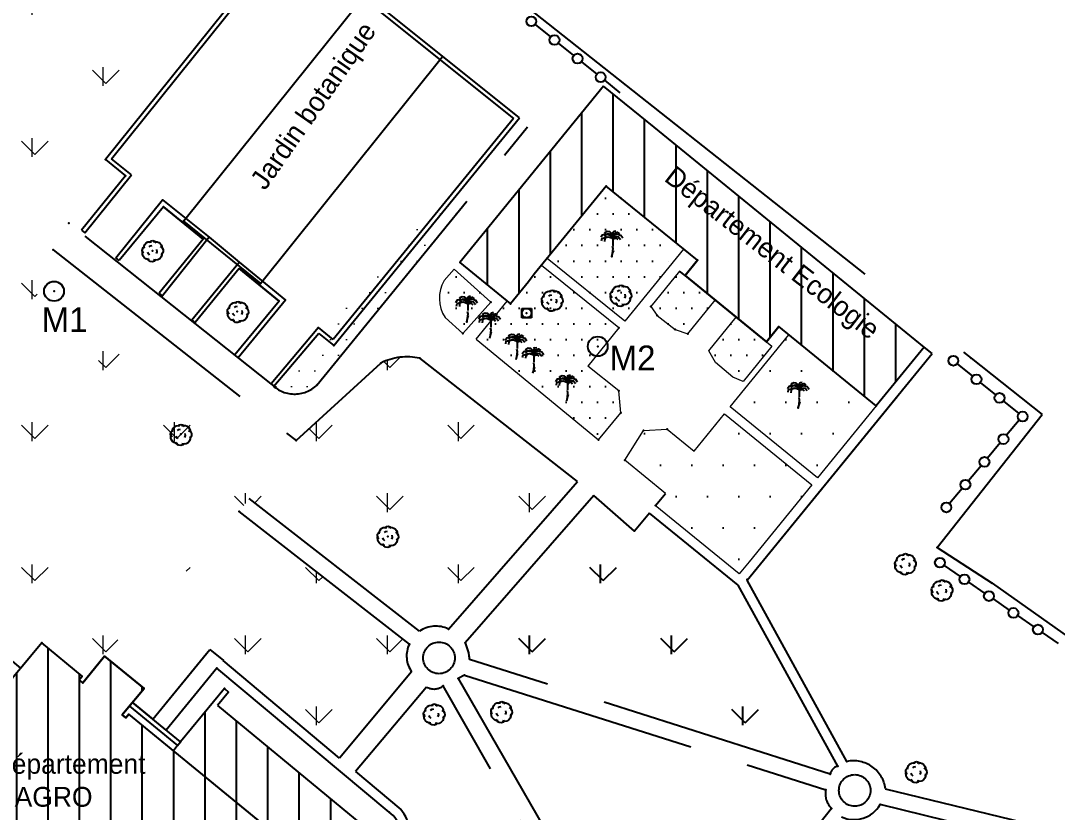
# Model space of a CAD drawing. Header units: metres. Extents: x 64 to 796628, y 142 to 671743.
# Drawn here: x 364417.4 to 364522.2, y 376091.3 to 376171.3 of the extents above; entities that cross this region are included whole.
import ezdxf

# ---------------------------------------------------------------- set-up
doc = ezdxf.new("R2010")
doc.units = ezdxf.units.M
doc.header["$LTSCALE"] = 2
for name, pattern in [('ACAD_ISO02W100', [15, 12, -3]), ('AXES', [50.800000000000004, 31.75, -6.35, 6.35, -6.35]), ('UNE_LIGNE_CONTINUE', [0])]:
    doc.linetypes.add(name, pattern=pattern)
for name, color, linetype, lineweight in [('allee', 7, 'ACAD_ISO02W100', 25), ('Espace Vert', 3, 'Continuous', 5), ('Ligne arbre', 3, 'LIMITE1', 25), ('MUR IAV', 7, 'AXES', 25)]:
    doc.layers.add(name, color=color, linetype=linetype, lineweight=lineweight)
for name, color, linetype in [('Arbres', 100, 'Continuous'), ('Batiment', 1, 'Continuous'), ('Batiments', 1, 'Continuous'), ('Lampadaire', 50, 'Continuous'), ('mbark', 7, 'Continuous'), ('MUR', 7, 'UNE_LIGNE_CONTINUE'), ('palmier', 3, 'Continuous'), ('point topographique', 7, 'Continuous'), ('regard', 7, 'Continuous'), ('toponymie', 7, 'Continuous'), ('youssef', 7, 'Continuous')]:
    doc.layers.add(name, color=color, linetype=linetype)
doc.linetypes.add('LIMITE1', pattern='A,6.35,-2.54,[133,ltypeshp.shx,S=2.54,R=0,X=-2.54,Y=0],-2.54,25.4', length=36.83)
pattern_1 = [(0, (0, 0), (0.79375, 1.5875), [0, -1.5875])]
pattern_2 = [(90, (0, 0), (-3.175, 6.661338147750939e-16), [])]
pattern_3 = [(90, (0, 0), (-7.184200000000001, 7.184200000000001), [1.905, -12.4634]), (45, (0, 0), (-7.184204896855322, 7.184204896855324), [1.905, -8.255]), (135, (0, 0), (-7.184204896855324, -7.184204896855322), [1.905, -8.255])]
pattern_4 = [(0, (0, 0), (1.5875, 3.175), [0, -3.175])]

# ---------------------------------------------------------------- blocks, each defined once
blk = doc.blocks.new('Arbre 1')
at = {"layer": 'Arbres'}
for p, q in [((-1.767640638347359, 1.028869063637359), (-1.668379790561204, 1.171072215577226)), ((-1.668379790561204, 1.171072215577226), (-1.522060872627861, 1.264159414373154)), ((-1.593292666625416, 1.082869288217864), (-1.589176900631941, 1.275217334800004)), ((-1.589176900631941, 1.275217334800004), (-1.517945106634357, 1.456507460955294)), ((-1.517945106634357, 1.456507460955294), (-1.389626263561212, 1.607710650325231)), ((-1.389626263561212, 1.607710650325231), (-1.214249350340879, 1.709797886551286)), ((-1.214249350340879, 1.709797886551286), (-1.030901341188809, 1.734740115844772)), ((-1.080277730387962, 1.225840945600851), (-0.9339588124546481, 1.318928144396779)), ((-1.041959261615659, 1.667624087840721), (-0.8946114021839264, 1.808798298282198)), ((-1.030901341188809, 1.734740115844772), (-0.8385532946066974, 1.730624349851297)), ((-0.9339588124546481, 1.318928144396779), (-0.7696398196611369, 1.353899352618754)), ((-0.8946114021839264, 1.808798298282198), (-0.7012344141034532, 1.852769543934244)), ((-0.7012344141034532, 1.852769543934244), (-0.5099153090196751, 1.800566766295248)), ((-0.6271762316660272, 1.716479604929361), (-0.4628572388725161, 1.751450813151337)), ((-0.5099153090196751, 1.800566766295248), (-0.3787700775066583, 1.634189890504985)), ((-0.4628572388725161, 1.751450813151337), (-0.2805381712188648, 1.728306030799303)), ((-0.2805381712188648, 1.728306030799303), (-0.1182770614220772, 1.667103215730208)), ((-0.1182770614220772, 1.667103215730208), (0.02392609051776162, 1.567842367944024)), ((0.02392609051776162, 1.567842367944024), (0.1360423056722482, 1.41149447108225)), ((0.04578149531616305, 1.240233323855392), (0.2260426799731192, 1.120914518212317)), ((0.1360423056722482, 1.41149447108225), (0.200071509181214, 1.256175515718809)), ((0.200071509181214, 1.256175515718809), (0.2059847221161988, 1.082856485495228)), ((0.2260426799731192, 1.120914518212317), (0.3281299161991456, 0.9455376049919835)), ((-1.790785420699393, 0.8465499959836791), (-1.767640638347359, 1.028869063637359)), ((-1.726756217190427, 0.6912310406202664), (-1.790785420699393, 0.8465499959836791)), ((-1.765843191405878, 0.6632019868316377), (-1.713640413766853, 0.8545210919153874)), ((-1.750929941040823, 0.460824961321066), (-1.765843191405878, 0.6632019868316377)), ((-1.696929716460318, 0.2864769895990946), (-1.750929941040823, 0.460824961321066)), ((-1.623640039466011, 0.5639411390454541), (-1.726756217190427, 0.6912310406202664)), ((-1.584813501305831, 0.1301290927372918), (-1.696929716460318, 0.2864769895990946)), ((-1.433610311935894, 0.001810249664146113), (-1.584813501305831, 0.1301290927372918)), ((-1.233291169422046, -0.07945052326186897), (-1.433610311935894, 0.001810249664146113)), ((-1.148175066557798, -0.1486244342626719), (-1.259262340213922, 0.05581047424465169)), ((-1.16282788086761, 0.5155936913446908), (-1.226857084376576, 0.6709126467081035)), ((-1.040682686784663, 0.3782748108414182), (-1.16282788086761, 0.5155936913446908)), ((-0.302145942684632, 0.7184787862431392), (-0.3733777366821869, 0.5371886600878213)), ((-0.3360882094082172, 0.9308847906821711), (-0.302145942684632, 0.7184787862431392)), ((0, 0), (-0.2044349085073236, -0.1110872736560964)), ((0.1483768009300945, 0.1892612220870262), (0, 0)), ((0.2718113725666456, 0.5618704533260939), (0.1244635131349412, 0.4206962428846168)), ((0.2106085574975509, 0.3996093435293346), (0.1483768009300945, 0.1892612220870262)), ((0.2057242860609279, 0.6210153853984366), (0.2106085574975509, 0.3996093435293346)), ((0.3430431665642004, 0.7431605794813834), (0.2718113725666456, 0.5618704533260939)), ((0.3281299161991456, 0.9455376049919835), (0.3430431665642004, 0.7431605794813834)), ((-1.050972101768366, -0.1025953056139031), (-1.233291169422046, -0.07945052326186897)), ((-0.9679138819008699, -0.267943239905776), (-1.148175066557798, -0.1486244342626719)), ((-0.7375078026016695, -0.2921169637561718), (-0.9679138819008699, -0.267943239905776)), ((-0.5341018355927076, -0.2291167017455678), (-0.7375078026016695, -0.2921169637561718)), ((-0.4168409129463555, -0.1450295403797099), (-0.6372180133171241, -0.1018268001707838)), ((-0.376724997232543, -0.06891347494556044), (-0.5341018355927076, -0.2291167017455678)), ((-0.2044349085073236, -0.1110872736560964), (-0.4168409129463555, -0.1450295403797099))]:
    blk.add_line(p, q, dxfattribs=at)
blk = doc.blocks.new('palmier')
at = {"layer": 'palmier', "linetype": 'UNE_LIGNE_CONTINUE'}
for points in [[(-1.78013051871676, 3.178804497700185), (-1.525826158816926, 3.602645097358618), (-1.017217439250089, 3.72979727719212), (-0.2966884197667241, 3.560261037375312), (0.08476812002481893, 3.390724797500297), (-0.2119202998583205, 3.645029157283716), (-0.5933768395334482, 3.72979727719212), (-1.059601499233395, 3.517876977392007), (-1.271521799091715, 3.348340737516992)], [(0.6357608995167539, 4.196021936892066), (0.2966884198249318, 4.111253816983663), (0.1271521799499169, 3.899333517125342), (0.08476812002481893, 3.517876977392007), (0, 3.772181337233633), (-0.3390724796918221, 4.068869756942149), (-0.7629130794084631, 4.111253816983663), (-1.144369619141798, 3.94171757705044), (-1.271521799091715, 3.814565397216938)], [(1.780130518774968, 3.051652317750268), (1.483442098891828, 3.475492917466909), (0.89006525935838, 3.645029157283716), (0.3390724797500297, 3.475492917466909), (0.1271521799499169, 3.348340737516992), (0.1695362399332225, 3.178804497700185), (0.08476812002481893, 3.517876977392007), (0.2966884198249318, 3.814565397216938), (0.89006525935838, 4.026485697075259), (1.229137739166617, 3.772181337233633)], [(-1.695362398808356, 2.585427658050321), (-1.610594278783537, 3.009268257708754), (-0.8052971393917687, 3.263572617608588), (-0.2119202998583205, 3.178804497700185), (0.1695362399332225, 2.966884197841864), (-0.5933768395334482, 3.221188557567075), (-1.017217439250089, 3.094036377675366), (-1.186753679066896, 2.924500137800351), (-1.229137739050202, 2.500659538141917)], [(0.2119202998001128, 2.71257983794203), (0.1695362399332225, 3.178804497700185), (0.381456539791543, 3.305956677533686), (1.1019855592167, 3.263572617608588), (1.441058039024938, 2.839732017950155)], [(0.2119202998001128, 1.82251457858365), (0.2119202998001128, 2.71257983794203), (0.381456539791543, 3.051652317750268), (0.7205290195415728, 3.051652317750268), (0.9748333792667836, 2.797347957908642)], [(0, 0), (0.1271521799499169, 0.508608719566837), (0.2966884198249318, 1.017217439191882)], [(0.1271521799499169, 0.508608719566837), (0.2119202998001128, 1.313905858958606), (0.1271521799499169, 1.695362398750149)]]:
    blk.add_lwpolyline(points, dxfattribs=at)
blk = doc.blocks.new('ligne')
at = {"layer": 'Arbres'}
for points in [[(364559.7436355323, 376081.6083150594), (364561.340891863, 376080.4046655198)], [(364562.147374691, 376079.8133755558), (364563.7446310216, 376078.6097260162)], [(364564.5511138496, 376078.0184360522), (364566.1483701802, 376076.8147865126)], [(364566.9548530083, 376076.2234965487), (364568.5521093389, 376075.019847009)]]:
    blk.add_lwpolyline(points, dxfattribs=at)
for centre in [(364561.7467463735, 376080.1125359663), (364564.1504855321, 376078.3175964626), (364566.5542246908, 376076.5226569591), (364568.9579638493, 376074.7277174556)]:
    blk.add_circle(centre, 0.4999999999999999, dxfattribs=at)
blk = doc.blocks.new('053')
at = {"color": 0}
for p, q in [((-0.5, -0.5), (-0.5, 0.5)), ((-0.5, 0.5), (0.5, 0.5)), ((-0.5, 0), (-0.48, 0.13)), ((-0.48, -0.13), (-0.5, 0)), ((-0.48, 0.13), (-0.43, 0.25)), ((-0.43, 0.25), (-0.35, 0.35)), ((-0.35, 0.35), (-0.25, 0.43)), ((-0.25, 0.43), (-0.13, 0.48)), ((-0.13, 0.48), (0, 0.5)), ((0, 0.5), (0.13, 0.48)), ((0.13, 0.48), (0.25, 0.43)), ((0.25, 0.43), (0.35, 0.35)), ((0.35, 0.35), (0.43, 0.25)), ((0.43, 0.25), (0.48, 0.13)), ((0.48, 0.13), (0.5, 0)), ((0.5, 0), (0.48, -0.13)), ((0.5, 0.5), (0.5, -0.5)), ((0.5, -0.5), (-0.5, -0.5)), ((-0.43, -0.25), (-0.48, -0.13)), ((-0.35, -0.35), (-0.43, -0.25)), ((-0.25, -0.43), (-0.35, -0.35)), ((-0.13, -0.48), (-0.25, -0.43)), ((0, -0.5), (-0.13, -0.48)), ((0.13, -0.48), (0, -0.5)), ((0.25, -0.43), (0.13, -0.48)), ((0.35, -0.35), (0.25, -0.43)), ((0.43, -0.25), (0.35, -0.35)), ((0.48, -0.13), (0.43, -0.25))]:
    blk.add_line(p, q, dxfattribs=at)

msp = doc.modelspace()

# ---------------------------------------------------------------- hatches: boundary and pattern name
at = {"layer": 'Arbres'}
h = msp.add_hatch(dxfattribs=at)
h.set_pattern_fill('DOTS', color=256, style=0)
h.set_pattern_definition(pattern_1)
h.paths.add_polyline_path([(364476.5896935285, 376154.5972293268, 0.002580710535341484), (364470.621214959, 376147.2811108676), (364478.4890978131, 376140.9298567259), (364484.429858194, 376148.2293228176)])
h = msp.add_hatch(dxfattribs=at)
h.set_pattern_fill('DOTS', color=256, style=0)
h.set_pattern_definition(pattern_1)
h.paths.add_polyline_path([(364470.0374265506, 376146.5571657342, 0.001361021560182702), (364466.9242052431, 376142.670892455), (364466.5681423385, 376142.9606752259), (364463.4465265206, 376139.1250724689), (364475.8170386518, 376128.9304008406), (364478.0599542828, 376131.6520201368), (364477.8583589896, 376133.8777241299), (364474.7412171338, 376136.3887690966), (364477.8576907096, 376140.2574733032)])
h = msp.add_hatch(dxfattribs=at)
h.set_pattern_fill('DOTS', color=256, style=0)
h.set_pattern_definition(pattern_1)
h.paths.add_polyline_path([(364461.2309314827, 376146.1815749614), (364460.1958267117, 376145.0278600431, 0.2826182287152738), (364460.2920384988, 376141.3117832991), (364462.0933224358, 376139.6956842371), (364464.9326778976, 376142.8603945604)])
h = msp.add_hatch(dxfattribs=at)
h.set_pattern_fill('DOTS', color=256, style=0)
h.set_pattern_definition(pattern_1)
h.paths.add_polyline_path([(364487.6167720855, 376143.0540993917), (364484.5724063405, 376145.5317939579), (364484.0099952994, 376145.9885931556), (364481.1120324273, 376142.4206220997), (364481.7479605409, 376141.5029074483), (364483.5575984176, 376140.0796479075), (364484.8406630552, 376139.6430690927)])
h = msp.add_hatch(dxfattribs=at)
h.set_pattern_fill('DOTS', color=256, style=0)
h.set_pattern_definition(pattern_1)
h.paths.add_polyline_path([(364486.9630758598, 376137.9157172853), (364487.651146212, 376136.7480636057), (364489.4122799932, 376135.2652066429), (364490.4400247426, 376134.8289206396), (364493.3450550185, 376138.3911398021), (364492.7835506352, 376138.8490530183), (364489.7391848901, 376141.3267475843)])
h = msp.add_hatch(dxfattribs=at)
h.set_pattern_fill('DOTS', color=256, scale=2, style=0)
h.set_pattern_definition(pattern_4)
h.paths.add_polyline_path([(364503.8966091195, 376132.3731596725), (364495.0703195648, 376139.5565441601), (364489.1367682304, 376132.2659359163), (364497.9630577852, 376125.0825514287)])
h = msp.add_hatch(dxfattribs=at)
h.set_pattern_fill('DOTS', color=256, scale=2, style=0)
h.set_pattern_definition(pattern_4)
h.paths.add_polyline_path([(364485.4900949194, 376127.785235404), (364482.7578145798, 376130.0089354182), (364480.3752620601, 376129.8646291688), (364478.4624073118, 376126.8698805271), (364482.5786175384, 376123.5104408044), (364481.566072111, 376122.269802428), (364490.0526180295, 376115.3629224838), (364491.0539699974, 376116.5932927125), (364497.377844471, 376124.3634945315), (364488.5515549163, 376131.5468790191)])
h = msp.add_hatch(dxfattribs=at)
h.set_pattern_fill('GRASS', color=256, scale=0.4, style=0)
h.set_pattern_definition(pattern_3)
h.paths.add_polyline_path([(364499.2459113294, 376095.1261926031, -0.2811212053466898), (364500.0100167603, 376095.9294494812), (364489.9265663228, 376114.2295430792), (364480.9599466436, 376121.5271369678), (364479.4612432049, 376119.6856664844), (364475.3497168707, 376123.281892481), (364462.3404670581, 376108.4085577008, -0.09570692601933999), (364462.7729538374, 376106.7271586556)])
at = {"layer": 'Batiment'}
h = msp.add_hatch(dxfattribs=at)
h.set_pattern_fill('ANSI31,_O', color=256, angle=45)
h.set_pattern_definition(pattern_2)
h.paths.add_polyline_path([(364299.2606580976, 376136.8375147075), (364284.2016520773, 376149.0085088147)], flags=16)
edge = h.paths.add_edge_path()
edge.add_line((364274.7677593902, 376138.2900146681), (364290.689206743, 376125.4219779842))
edge.add_line((364290.689206743, 376125.4219779842), (364294.5889835904, 376130.261878536))
edge.add_line((364295.7204376413, 376131.6618112954), (364294.5889835904, 376130.261878536))
edge.add_line((364302.4440387837, 376139.9808318444), (364295.7169284059, 376131.6657569167))
edge.add_line((364283.7524815127, 376149.3715375755), (364299.6495283084, 376136.5232219155))
edge.add_line((364283.7524815127, 376149.3715375755), (364299.2606580975, 376136.8375147075))
edge.add_line((364274.7677593902, 376138.2900146681), (364283.7524815127, 376149.3715375755))
h.paths.add_polyline_path([(364413.2908659647, 376098.4071222522), (364435.124199298, 376098.4071222522), (364435.124199298, 376089.5737889188), (364413.2908659647, 376089.5737889188)], flags=9)
h.paths.add_polyline_path([(364280.603848929, 376142.5133159753), (364292.103848929, 376142.5133159753), (364292.103848929, 376139.3466493086), (364280.603848929, 376139.3466493086)], flags=24)
h = msp.add_hatch(dxfattribs=at)
h.set_pattern_fill('ANSI31', color=256, angle=45, style=0)
h.set_pattern_definition(pattern_2)
edge = h.paths.add_edge_path()
edge.add_line((364415.2698414741, 376103.2901550484), (364413.3481808599, 376100.9864145066))
edge.add_line((364413.3481808599, 376100.9864145066), (364405.9703481102, 376107.0659855374))
edge.add_line((364405.9703481102, 376107.0659855374), (364397.2468142335, 376096.5283218161))
edge.add_line((364397.2468142335, 376096.5283218161), (364404.5487579181, 376090.4374199411))
edge.add_line((364419.5166734457, 376108.3813761075), (364402.2786670918, 376087.7159715066))
edge.add_line((364402.2786670918, 376087.7159715066), (364428.3953938565, 376065.9307555571))
edge.add_line((364428.3953938565, 376065.9307555571), (364445.6399999326, 376086.9907733255))
h = msp.add_hatch(dxfattribs=at)
h.set_pattern_fill('ANSI31', color=256, angle=45, style=0)
h.set_pattern_definition(pattern_2)
h.paths.add_polyline_path([(364403.1652926608, 376087.2895005387), (364405.168907809, 376087.8337117162), (364403.6957995302, 376089.2967877452)], flags=16)
h.paths.add_polyline_path([(364441.8852926607, 376085.8895005386), (364443.888907809, 376086.4337117161), (364442.4157995302, 376087.8967877452)], flags=16)
h.paths.add_polyline_path([(364419.5166734457, 376108.3813761075), (364402.2786670918, 376087.7159715066), (364428.3953938565, 376065.9307555571), (364445.6399999326, 376086.9907733255), (364428.3161083298, 376101.176121585), (364428.0136385049, 376100.8067295642), (364427.6499943903, 376101.1044928223), (364427.9524642152, 376101.4738848431), (364429.8530807568, 376103.7950174896), (364425.8684697138, 376107.0577425526), (364423.9678531723, 376104.7366099062), (364423.6653833473, 376104.3672178852), (364423.3017392327, 376104.6649811435), (364423.6042090577, 376105.0343731645)])
h.paths.add_polyline_path([(364411.4234844004, 376094.8191610503), (364435.2568177337, 376094.8191610503), (364435.2568177337, 376085.9858277169), (364411.4234844004, 376085.9858277169)], flags=24)
h.paths.add_polyline_path([(364411.4234844004, 376094.8191610503), (364433.2568177337, 376094.8191610503), (364433.2568177337, 376085.9858277169), (364411.4234844004, 376085.9858277169)], flags=8)
h.paths.add_polyline_path([(364404.977740021, 376089.911640159), (364414.227740021, 376089.911640159), (364414.227740021, 376087.661640159), (364404.977740021, 376087.661640159)], flags=24)
h.paths.add_polyline_path([(364433.0452626356, 376087.7855210489), (364442.2952626356, 376087.7855210489), (364442.2952626356, 376085.5355210489), (364433.0452626356, 376085.5355210489)], flags=24)
at = {"layer": 'Batiments'}
h = msp.add_hatch(dxfattribs=at)
h.set_pattern_fill('ANSI31', color=256, angle=45, style=0)
h.set_pattern_definition(pattern_2)
h.paths.add_polyline_path([(364485.8373960034, 376147.0860982092), (364484.5724063405, 376145.5317939578), (364492.7835506352, 376138.8490530182), (364494.0410862303, 376140.3941983889), (364503.8966091195, 376132.3731596724), (364508.7318222278, 376138.3142297945), (364481.4249066369, 376160.5382994488), (364476.3059689339, 376164.70440996), (364461.7806352678, 376146.857000979), (364466.9242052431, 376142.670892455, -0.004195943477096037), (364476.5896935285, 376154.5972293268)])
h.paths.add_polyline_path([(364483.4849256832, 376157.478957524), (364501.1288730969, 376143.7870293383), (364496.8373732178, 376138.2568368654), (364479.1934258041, 376151.9487650511)], flags=24)
h = msp.add_hatch(dxfattribs=at)
h.set_pattern_fill('ANSI31', color=256, angle=45, style=0)
h.set_pattern_definition(pattern_2)
h.paths.add_polyline_path([(364445.6399999326, 376086.9907733255), (364441.2173306975, 376081.5895775972), (364444.6643475942, 376078.7670515586), (364444.7328519848, 376078.7109580053), (364454.3075507036, 376090.3124787041), (364453.8830958871, 376090.6622473543), (364452.7574767763, 376089.2962745811), (364437.2778176851, 376102.0521657995), (364438.403436796, 376103.4181385727), (364437.9789819795, 376103.767907223), (364433.5493512785, 376098.3835045582), (364433.2507522273, 376098.0205448355), (364432.8169146215, 376097.4907195886)])
at = {"layer": 'Espace Vert'}
h = msp.add_hatch(dxfattribs=at)
h.set_pattern_fill('GRASS', color=256, scale=0.4, style=0)
h.set_pattern_definition(pattern_3)
h.paths.add_polyline_path([(364403.0792944903, 376190.3446385365), (364405.7245107357, 376194.7002221392), (364411.6057677142, 376190.8706693001), (364408.9440295825, 376186.7828902254)], flags=17)
edge = h.paths.add_edge_path()
edge.add_line((364428.6840650698, 376102.3673541942), (364430.7310653308, 376100.6912058866))
edge.add_line((364430.7310653308, 376100.6912058866), (364436.4952611343, 376107.7307442504))
edge.add_line((364427.9524642152, 376101.4738848431), (364429.8530807568, 376103.7950174896))
edge.add_line((364429.8530807568, 376103.7950174896), (364425.8684697138, 376107.0577425526))
edge.add_line((364425.8684697138, 376107.0577425526), (364423.9678531723, 376104.7366099062))
edge.add_line((364423.3017392327, 376104.6649811435), (364423.6042090577, 376105.0343731645))
edge.add_line((364423.6653833473, 376104.3672178852), (364423.3017392327, 376104.6649811435))
edge.add_line((364423.6042090577, 376105.0343731645), (364419.5166734457, 376108.3813761075))
edge.add_line((364419.5166734457, 376108.3813761075), (364417.383630164, 376105.824224106))
edge.add_line((364417.383630164, 376105.824224106), (364409.7180214918, 376112.2184764107))
edge.add_line((364409.7180214918, 376112.2184764107), (364412.1897911728, 376115.2180800357))
edge.add_line((364407.3128089347, 376119.2368699621), (364412.1897911728, 376115.2180800357))
edge.add_line((364404.8410392536, 376116.2372663371), (364396.4136403388, 376123.1817135815))
edge.add_line((364407.3128089347, 376119.2368699621), (364404.8410392536, 376116.2372663371))
edge.add_line((364381.1365547869, 376135.554292532), (364396.0416555616, 376122.730293332))
edge.add_line((364381.1365547869, 376135.554292532), (364385.5689617242, 376175.996182083))
edge.add_line((364395.0729717017, 376202.5138256116), (364388.0978047053, 376199.0696927013))
edge.add_line((364385.5689617242, 376175.996182083), (364388.0978047053, 376199.0696927013))
edge.add_line((364418.4730240771, 376201.1219451234), (364395.0729717017, 376202.5138256116))
edge.add_line((364439.4030342043, 376184.6063443436), (364418.4730240771, 376201.1219451234))
edge.add_line((364438.0003553616, 376176.5748184117), (364439.4030342043, 376184.6063443436))
edge.add_line((364431.2178973872, 376169.1602054389), (364438.0003553616, 376176.5748184117))
edge.add_line((364424.7102435827, 376160.1996147556), (364431.2178973872, 376169.1602054389))
edge.add_line((364420.6804022255, 376148.1294205519), (364424.7102435827, 376160.1996147556))
edge.add_line((364420.6804022255, 376148.1294205519), (364445.2220738923, 376128.8609278149))
edge.add_line((364445.2220738923, 376128.8609278149), (364453.7947619043, 376136.693189493))
edge.add_arc((364456.4365445409, 376131.427492233), 5.891229339697014, 77.21261796974689, 116.6427667577688)
edge.add_line((364460.629638061, 376109.7954969942), (364473.693135948, 376124.7308530118))
edge.add_line((364473.693135948, 376124.7308530118), (364457.7404723631, 376137.1726080166))
edge.add_arc((364459.3585093216, 376107.1340606856), 2.949408668970822, 64.47039000440348, 123.9833615492032)
edge.add_line((364457.7099310611, 376109.5797101323), (364440.4899310611, 376122.9897101322))
edge.add_line((364439.47, 376121.68), (364440.4899310611, 376122.9897101322))
edge.add_line((364456.69, 376108.27), (364439.47, 376121.68))
edge.add_arc((364459.1039939055, 376107.0587854906), 2.700816018119847, 153.3549223467323, 215.9151719075346)
edge.add_line((364456.9166399034, 376105.4745223706), (364449.6072119927, 376096.7480154153))
edge.add_line((364449.6072119927, 376096.7480154153), (364437.8445708124, 376106.6005461228))
edge.add_line((364435.8682688475, 376106.9650283711), (364436.4952611343, 376107.7307442504))
edge.add_line((364436.4952611343, 376107.7307442504), (364437.8755183894, 376106.6005461228))
edge.add_line((364403.0792944903, 376190.3446385365), (364399.1944473318, 376183.9478924814))
edge.add_line((364399.1944473318, 376183.9478924814), (364404.8582696301, 376180.5081617539))
edge.add_line((364404.8582696301, 376180.5081617539), (364408.9440295825, 376186.7828902254))
h = msp.add_hatch(dxfattribs=at)
h.set_pattern_fill('DOTS', color=256, style=0)
h.set_pattern_definition(pattern_1)
h.paths.add_polyline_path([(364447.5440916345, 376139.6722406169), (364442.9629819188, 376134.3392178529)], flags=17)
edge = h.paths.add_edge_path()
edge.add_line((364447.337433955, 376134.4609929028), (364468.6368305692, 376160.5680038956))
edge.add_line((364449.0317886, 376138.4585035207), (364467.8165385695, 376161.4832719135))
edge.add_line((364447.5440916345, 376139.6722406169), (364449.0317886, 376138.4585035207))
edge.add_arc((364445.088874627, 376136.8041407631), 3.247516119430824, 222.7042881767614, 313.819881785019)

# ---------------------------------------------------------------- linework, layer by layer
for p, q in [((364423.514535816, 376150.1261928584), (364423.8513623962, 376149.8588955429)), ((364423.514535816, 376150.1261928584), (364423.8513623962, 376149.8588955429)), ((364427.3466315484, 376147.0530022993), (364427.0107397358, 376147.3214733223)), ((364427.3466315484, 376147.0530022993), (364427.0107397358, 376147.3214733223)), ((364485.8373960034, 376147.0860982093), (364484.5724063405, 376145.5317939579)), ((364484.5724063405, 376145.5317939579), (364484.0099952994, 376145.9885931556)), ((364484.5724063405, 376145.5317939579), (364492.7835506352, 376138.8490530181)), ((364492.7835506352, 376138.8490530181), (364494.04108623, 376140.3941983886)), ((364509.5424300085, 376137.6545066662), (364508.7318222278, 376138.3142297945)), ((364490.8308216078, 376114.7277926266), (364509.5424300085, 376137.6545066662)), ((364442.7023924684, 376134.6016276864), (364442.9678824729, 376134.3449227515)), ((364442.7023924684, 376134.6016276864), (364442.9678824729, 376134.3449227515)), ((364481.5755771208, 376122.2814486017), (364482.5786175384, 376123.5104408044)), ((364423.9678531723, 376104.7366099062), (364425.8684697138, 376107.0577425526)), ((364425.8684697138, 376107.0577425526), (364429.8530807567, 376103.7950174896)), ((364423.3017392327, 376104.6649811435), (364423.6042090577, 376105.0343731645)), ((364423.6653833473, 376104.3672178853), (364423.3017392327, 376104.6649811435)), ((364423.6653833473, 376104.3672178853), (364423.9678531723, 376104.7366099062)), ((364423.9678531722, 376104.7366099062), (364423.6653833473, 376104.3672178853)), ((364429.8530807567, 376103.7950174896), (364427.9524642151, 376101.4738848432)), ((364427.9524642153, 376101.4738848432), (364427.6499943903, 376101.1044928223)), ((364427.6499943903, 376101.1044928223), (364428.0136385049, 376100.8067295642)), ((364428.0136385049, 376100.8067295642), (364428.3161083299, 376101.1761215851))]:
    msp.add_line(p, q)
for p in [(364425.9688312353, 376157.2744099508), (364427.9821700435, 376155.6443668688), (364476.5896935285, 376154.5972293268), (364431.8067719911, 376152.5050098269), (364431.8067719911, 376152.5050098269), (364422.2388452615, 376150.8409970097), (364433.8503823858, 376151.0485900957), (364420.6804022255, 376148.1294205519), (364420.6804022255, 376148.1294205519), (364420.6804022255, 376148.1294205519), (364430.7002044551, 376148.0452449623), (364430.7002044551, 376148.0452449623), (364484.4226491341, 376148.2204649805), (364470.0518875895, 376146.5751168054), (364485.8373960034, 376147.0860982093), (364441.6347610053, 376144.7479710206), (364420.75, 376143.95), (364420.75, 376143.95), (364464.9326778976, 376142.8603945604), (364466.9242052431, 376142.670892455), (364481.1120324273, 376142.4206220996), (364439.2680773396, 376141.9109532514), (364439.2680773396, 376141.9109532514), (364481.7479605406, 376141.5029074484), (364477.8576907096, 376140.2574733032), (364483.5575984178, 376140.0796479075), (364462.0933224359, 376139.6956842372), (364484.8406630552, 376139.6430690928), (364449.0317886, 376138.4585035207), (364492.7835506352, 376138.8490530181), (364455.6210544538, 376137.2620066987), (364457.7404723631, 376137.1726080166), (364453.7947619043, 376136.693189493), (364442.7023924684, 376134.6016276864), (364447.337433955, 376134.4609929028), (364477.8583589896, 376133.8777241298), (364503.8966091193, 376132.3731596725), (364478.0599542828, 376131.6520201368), (364480.3752620601, 376129.8646291688), (364482.7578145798, 376130.0089354182), (364445.2220738923, 376128.8609278149), (364475.8170386519, 376128.9304008406), (364478.4624073118, 376126.869880527), (364481.5755771208, 376122.2814486017), (364490.8374756044, 376114.7934724714), (364437.23, 376105.85), (364437.23, 376105.85), (364423.6653833473, 376104.3672178853), (364437.9789819794, 376103.7679072228), (364433.5493512785, 376098.3835045582), (364454.6464734214, 376091.2617509345), (364454.6464734214, 376091.2617509345)]:
    msp.add_point(p)
at = {"layer": 'allee'}
for p, q in [((364442.7023924684, 376134.6016276864), (364422.2388452615, 376150.8409970097)), ((364442.7023924684, 376134.6016276864), (364422.2388452615, 376150.8409970097)), ((364420.6804022255, 376148.1294205519), (364445.2220738923, 376128.8609278149)), ((364420.6804022255, 376148.1294205519), (364445.2220738923, 376128.8609278149)), ((364509.5424300085, 376137.6545066662), (364508.7318222278, 376138.3142297945)), ((364490.8308216078, 376114.7277926266), (364509.5424300085, 376137.6545066662)), ((364445.2220738923, 376128.8609278149), (364453.7947619043, 376136.693189493)), ((364445.2220738923, 376128.8609278149), (364453.7947619043, 376136.693189493)), ((364457.7099310611, 376109.5797101323), (364440.4899310611, 376122.9897101322)), ((364456.69, 376108.27), (364439.47, 376121.68)), ((364500.0100167603, 376095.9294494811), (364489.9265663227, 376114.2295430793)), ((364500.0100167603, 376095.9294494811), (364489.9265663227, 376114.2295430793)), ((364437.23, 376105.85), (364432.0927964833, 376099.5761775155)), ((364437.23, 376105.85), (364432.0927964833, 376099.5761775155)), ((364454.6464734214, 376091.2617509345), (364437.23, 376105.85)), ((364454.6464734214, 376091.2617509345), (364437.23, 376105.85)), ((364462.2692255387, 376105.143457717), (364461.63, 376104.8)), ((364462.2692255387, 376105.143457717), (364461.63, 376104.8)), ((364461.63, 376104.8), (364481.2836921778, 376070.6289499996)), ((364461.63, 376104.8), (364481.2836921778, 376070.6289499996)), ((364462.2692255387, 376105.143457717), (364498.7917242633, 376093.5267340677)), ((364462.2692255387, 376105.143457717), (364498.7917242633, 376093.5267340677)), ((364479.7471285016, 376069.5905178647), (364460.11, 376104.06)), ((364479.7471285016, 376069.5905178647), (364460.11, 376104.06)), ((364428.6840650698, 376102.3673541942), (364428.3863018116, 376102.0037100796)), ((364428.6840650698, 376102.3673541942), (364428.3863018116, 376102.0037100796)), ((364433.5493512785, 376098.3835045582), (364428.6840650698, 376102.3673541942)), ((364428.3863018116, 376102.0037100796), (364433.2507522181, 376098.0205448251)), ((364428.3863018116, 376102.0037100796), (364433.2507522181, 376098.0205448251)), ((364451.2529029935, 376095.3695647023), (364455.8180012825, 376091.5457830884)), ((364522.183361299, 376089.3818274373), (364504.8382621945, 376093.6093265134)), ((364522.183361299, 376089.3818274373), (364504.8382621945, 376093.6093265134))]:
    msp.add_line(p, q, dxfattribs=at)
for points in [[(364447.337433955, 376134.4609929028), (364468.6368305692, 376160.5680038956)], [(364447.337433955, 376134.4609929028), (364468.6368305692, 376160.5680038956)], [(364447.337433955, 376134.4609929028), (364468.6368305692, 376160.5680038956)], [(364447.337433955, 376134.4609929028), (364468.6368305692, 376160.5680038956)], [(364447.337433955, 376134.4609929028), (364468.6368305692, 376160.5680038956)], [(364460.629638061, 376109.7954969942), (364473.693135948, 376124.7308530118), (364457.7404723631, 376137.1726080166)], [(364460.629638061, 376109.7954969942), (364473.693135948, 376124.7308530118), (364457.7404723631, 376137.1726080166)], [(364475.3497168708, 376123.281892481), (364462.3404670581, 376108.4085577008)], [(364475.3497168708, 376123.281892481), (364462.3404670581, 376108.4085577008)], [(364500.9321220642, 376096.3953036676), (364490.8308216078, 376114.7277926266)], [(364500.9321220642, 376096.3953036676), (364490.8308216078, 376114.7277926266)], [(364428.6840650698, 376102.3673541942), (364430.7310653308, 376100.6912058866), (364436.4952611343, 376107.7307442504)], [(364435.8682688475, 376106.9650283711), (364436.4952611343, 376107.7307442504), (364437.8755183894, 376106.6005461228)], [(364432.0927964833, 376099.5761775155), (364430.7310653308, 376100.6912058866), (364435.8682688475, 376106.9650283711)], [(364432.0927964833, 376099.5761775155), (364430.7310653308, 376100.6912058866), (364435.8682688475, 376106.9650283711)], [(364449.6072119927, 376096.7480154153), (364437.8445708124, 376106.6005461228)], [(364499.2459113294, 376095.1261926031), (364462.7729538374, 376106.7271586556)], [(364499.2459113294, 376095.1261926031), (364462.7729538374, 376106.7271586556)], [(364456.9166399034, 376105.4745223706), (364449.6072119927, 376096.7480154153)], [(364456.9166399034, 376105.4745223706), (364449.6072119927, 376096.7480154153)], [(364456.9166399034, 376105.4745223706), (364449.6072119927, 376096.7480154153)], [(364456.9166399034, 376105.4745223706), (364449.6072119927, 376096.7480154153)], [(364456.9166399034, 376105.4745223706), (364449.6072119927, 376096.7480154153)], [(364458.4236181254, 376103.9304666272), (364451.2529029935, 376095.3695647023)], [(364458.4236181254, 376103.9304666272), (364451.2529029935, 376095.3695647023)], [(364458.4236181254, 376103.9304666272), (364451.2529029935, 376095.3695647023)], [(364458.4236181254, 376103.9304666272), (364451.2529029935, 376095.3695647023)], [(364458.4236181254, 376103.9304666272), (364451.2529029935, 376095.3695647023)], [(364433.5493512785, 376098.3835045582), (364428.6840650698, 376102.3673541942)], [(364521.8702858476, 376087.7388895127), (364504.3, 376092.04)], [(364521.8702858476, 376087.7388895127), (364504.3, 376092.04)], [(364499.3823031808, 376091.6569569422), (364482.7807305388, 376070.6324950168)], [(364499.3823031808, 376091.6569569422), (364482.7807305388, 376070.6324950168)]]:
    msp.add_lwpolyline(points, dxfattribs=at)
for centre in [(364459.6827144475, 376106.8767435335), (364459.6827144475, 376106.8767435335), (364459.6827144475, 376106.8767435335), (364459.6827144475, 376106.8767435335), (364459.6827144475, 376106.8767435335), (364501.7237280157, 376093.4678068913), (364501.7237280157, 376093.4678068913), (364501.7237280157, 376093.4678068913), (364501.7237280157, 376093.4678068913), (364501.7237280157, 376093.4678068913)]:
    msp.add_circle(centre, 1.6, dxfattribs=at)
for centre, radius, start, end in [((364456.4365445409, 376131.427492233), 5.891229339697014, 77.21261796974689, 116.6427667577688), ((364456.4365445409, 376131.427492233), 5.891229339697014, 77.21261796974689, 116.6427667577688), ((364445.088874627, 376136.8041407631), 3.247516119430824, 222.7042881767614, 313.819881785019), ((364445.088874627, 376136.8041407631), 3.247516119430824, 222.7042881767614, 313.819881785019), ((364459.3585093216, 376107.1340606856), 2.949408668970822, 64.47039000587499, 123.9833615490238), ((364459.1039939055, 376107.0587854906), 2.700816018119847, 153.3549223480499, 215.9151719066892), ((364458.2048891923, 376106.4484896594), 4.576556676275717, 3.490930281265662, 25.35873596236648), ((364458.2048891923, 376106.4484896594), 4.576556676275717, 3.490930281265662, 25.35873596236648), ((364459.1728335675, 376105.218690778), 1.490250059977404, 239.8182399047402, 308.9664500940897), ((364459.1728335675, 376105.218690778), 1.490250059977404, 239.8182399047402, 308.9664500940897), ((364501.6014895274, 376093.1973182418), 3.267286884341635, 7.609946139038636, 101.8218604019072), ((364501.6014895274, 376093.1973182418), 3.267286884341635, 7.609946139038636, 101.8218604019072), ((364500.2858441425, 376094.9020065994), 1.063823115055979, 105.0273065475328, 167.8345031132405), ((364500.2858441425, 376094.9020065994), 1.063823115055979, 105.0273065475328, 167.8345031132405), ((364500.7829430741, 376093.1275136908), 2.030844470041323, 168.6630495642459, 226.3949407495134), ((364500.7829430741, 376093.1275136908), 2.030844470041323, 168.6630495642459, 226.3949407495134), ((364501.646447924, 376093.5845126172), 3.070318850695765, 245.4493419639438, 329.7982512093527), ((364501.646447924, 376093.5845126172), 3.070318850695765, 245.4493419639438, 329.7982512093527), ((364452.9259548911, 376088.8546552521), 2.958765559704426, 336.8083998349826, 54.44397275358102), ((364452.9259548911, 376088.8546552521), 2.958765559704426, 336.8083998349826, 54.44397275358102), ((364452.5838735202, 376088.8176046889), 4.231139298359602, 337.0705477624135, 40.14961494626307)]:
    msp.add_arc(centre, radius, start, end, dxfattribs=at)
for p in [(364422.2388452615, 376150.8409970097), (364420.6804022255, 376148.1294205519), (364455.6210544538, 376137.2620066987), (364457.7404723631, 376137.1726080166), (364453.7947619043, 376136.693189493), (364447.337433955, 376134.4609929028), (364445.2220738923, 376128.8609278149), (364439.47, 376121.68), (364460.629638061, 376109.7954969942), (364456.69, 376108.27), (364462.3404670581, 376108.4085577008), (364461.63, 376104.8), (364462.2692255387, 376105.143457717), (364460.11, 376104.06), (364460.11, 376104.06), (364460.11, 376104.06), (364460.11, 376104.06), (364460.11, 376104.06), (364500.9321220642, 376096.3953036676), (364499.2459113294, 376095.1261926031), (364500.0100167603, 376095.9294494813), (364498.7917242633, 376093.5267340677), (364504.3, 376092.04), (364499.3823031808, 376091.6569569422)]:
    msp.add_point(p, dxfattribs=at)
at = {"layer": 'Arbres'}
for p in [(364481.7479605406, 376141.5029074484), (364433.5606612444, 376129.501364823), (364454.4977449832, 376119.1503203943)]:
    msp.add_point(p, dxfattribs=at)
at = {"layer": 'Batiment'}
for p, q in [((364484.5724063405, 376145.5317939579), (364492.7835506352, 376138.8490530181)), ((364492.7835506352, 376138.8490530181), (364494.04108623, 376140.3941983886)), ((364508.7318222278, 376138.3142297945), (364503.8966091194, 376132.3731596724)), ((364508.7318222278, 376138.3142297945), (364503.8966091194, 376132.3731596724)), ((364417.383630164, 376105.824224106), (364409.7180214918, 376112.2184764107)), ((364417.383630164, 376105.824224106), (364409.7180214918, 376112.2184764107)), ((364419.5166734457, 376108.3813761075), (364417.383630164, 376105.824224106)), ((364419.5166734457, 376108.3813761075), (364417.383630164, 376105.824224106)), ((364423.6042090577, 376105.0343731645), (364419.5166734457, 376108.3813761075)), ((364423.9678531723, 376104.7366099062), (364425.8684697138, 376107.0577425526)), ((364425.8684697138, 376107.0577425526), (364423.9678531723, 376104.7366099062)), ((364425.8684697138, 376107.0577425526), (364429.8530807567, 376103.7950174896)), ((364429.8530807568, 376103.7950174896), (364425.8684697138, 376107.0577425526)), ((364423.3017392327, 376104.6649811435), (364423.6042090577, 376105.0343731645)), ((364423.3017392327, 376104.6649811435), (364423.6042090577, 376105.0343731645)), ((364423.6653833473, 376104.3672178853), (364423.3017392327, 376104.6649811435)), ((364423.6653833473, 376104.3672178852), (364423.3017392327, 376104.6649811435)), ((364423.6653833473, 376104.3672178853), (364423.9678531723, 376104.7366099062)), ((364423.9678531722, 376104.7366099062), (364423.6653833473, 376104.3672178853)), ((364423.9678531723, 376104.7366099062), (364423.6653833473, 376104.3672178852)), ((364429.8530807567, 376103.7950174896), (364427.9524642151, 376101.4738848432)), ((364427.9524642152, 376101.4738848431), (364429.8530807568, 376103.7950174896)), ((364437.9789819795, 376103.767907223), (364433.5493512785, 376098.3835045582)), ((364437.9789819795, 376103.767907223), (364433.5493512785, 376098.3835045582)), ((364427.9524642153, 376101.4738848432), (364427.6499943903, 376101.1044928223)), ((364427.6499943903, 376101.1044928223), (364427.9524642152, 376101.4738848431)), ((364437.2778176851, 376102.0521657995), (364452.7574767762, 376089.296274581)), ((364437.2778176851, 376102.0521657995), (364452.7574767762, 376089.296274581)), ((364427.6499943903, 376101.1044928223), (364428.0136385049, 376100.8067295642)), ((364428.0136385049, 376100.8067295642), (364427.6499943903, 376101.1044928223)), ((364428.0136385049, 376100.8067295642), (364428.3161083299, 376101.1761215851)), ((364428.3161083298, 376101.176121585), (364428.0136385049, 376100.8067295642)), ((364445.6399999326, 376086.9907733255), (364428.3161083298, 376101.176121585)), ((364433.2507522181, 376098.0205448251), (364433.5493512785, 376098.3835045582)), ((364433.2507522181, 376098.0205448251), (364433.5493512785, 376098.3835045582)), ((364433.2507522181, 376098.0205448251), (364432.8169146215, 376097.4907195886)), ((364433.2507522181, 376098.0205448251), (364432.8169146215, 376097.4907195886))]:
    msp.add_line(p, q, dxfattribs=at)
for points in [[(364476.3059689338, 376164.70440996), (364461.7806352679, 376146.857000979), (364466.9242052431, 376142.670892455)], [(364476.3059689338, 376164.70440996), (364461.7806352679, 376146.857000979), (364466.9242052431, 376142.670892455)], [(364508.7318222278, 376138.3142297945), (364481.4249066369, 376160.5382994488), (364476.3059689338, 376164.70440996)], [(364508.7318222278, 376138.3142297945), (364481.4249066369, 376160.5382994488), (364476.3059689338, 376164.70440996)], [(364503.8966091194, 376132.3731596724), (364494.0410862303, 376140.3941983889), (364492.7835506352, 376138.8490530181), (364484.5724063405, 376145.5317939579), (364485.8373960034, 376147.0860982093), (364476.5896935285, 376154.5972293268)], [(364503.8966091194, 376132.3731596724), (364494.0410862303, 376140.3941983889), (364492.7835506352, 376138.8490530181), (364484.5724063405, 376145.5317939579), (364485.8373960034, 376147.0860982093), (364476.5896935285, 376154.5972293268)], [(364419.5166734457, 376108.3813761075), (364402.2786670918, 376087.7159715066), (364428.3953938565, 376065.9307555571), (364445.6399999326, 376086.9907733255)], [(364419.5166734457, 376108.3813761075), (364402.2786670918, 376087.7159715066), (364428.3953938565, 376065.9307555571), (364445.6399999326, 376086.9907733255)], [(364445.6399999326, 376086.9907733255), (364428.3161083298, 376101.176121585), (364428.0136385049, 376100.8067295642), (364427.6499943903, 376101.1044928223), (364427.9524642152, 376101.4738848431), (364429.8530807568, 376103.7950174896), (364425.8684697138, 376107.0577425526), (364423.9678531723, 376104.7366099062), (364423.6653833473, 376104.3672178852), (364423.3017392327, 376104.6649811435), (364423.6042090577, 376105.0343731645), (364419.5166734457, 376108.3813761075)], [(364437.9789819795, 376103.767907223), (364438.403436796, 376103.4181385727), (364437.2778176851, 376102.0521657995)], [(364437.9789819795, 376103.767907223), (364438.403436796, 376103.4181385727), (364437.2778176851, 376102.0521657995)]]:
    msp.add_lwpolyline(points, dxfattribs=at)
msp.add_arc((365182.3317558929, 375572.7613061593), 914.6610848169217, 140.4967584994437, 141.458392267007, dxfattribs=at)
msp.add_arc((365182.3317558929, 375572.7613061593), 914.6610848169217, 140.4967584994437, 141.458392267007, dxfattribs=at)
for p in [(364476.5896935285, 376154.5972293268), (364484.4226491341, 376148.2204649805), (364470.0518875895, 376146.5751168054), (364492.7835506352, 376138.8490530181), (364419.5166734457, 376108.3813761075), (364419.5166734457, 376108.3813761075), (364423.6653833473, 376104.3672178853), (364437.9789819794, 376103.7679072228), (364433.5493512785, 376098.3835045582)]:
    msp.add_point(p, dxfattribs=at)
at = {"layer": 'Espace Vert'}
for p, q in [((364477.8576907096, 376140.2574733032), (364470.0374265506, 376146.5571657342)), ((364477.8576907096, 376140.2574733032), (364470.0374265506, 376146.5571657342)), ((364485.8373960034, 376147.0860982093), (364484.5724063405, 376145.5317939579)), ((364461.2309314828, 376146.1815749615), (364460.1958267117, 376145.0278600431)), ((364461.2309314828, 376146.1815749615), (364460.1958267117, 376145.0278600431)), ((364484.5724063405, 376145.5317939579), (364484.0099952994, 376145.9885931556)), ((364464.9326778976, 376142.8603945604), (364462.0933224359, 376139.6956842372)), ((364464.9326778976, 376142.8603945604), (364462.0933224359, 376139.6956842372)), ((364463.4465265206, 376139.1250724689), (364466.5681423386, 376142.9606752259)), ((364463.4465265206, 376139.1250724689), (364466.5681423386, 376142.9606752259)), ((364477.8576907096, 376140.2574733032), (364474.7412171338, 376136.3887690966)), ((364477.8576907096, 376140.2574733032), (364474.7412171338, 376136.3887690966)), ((364463.4465265206, 376139.1250724689), (364475.8170386519, 376128.9304008406)), ((364463.4465265206, 376139.1250724689), (364475.8170386519, 376128.9304008406)), ((364477.8583589896, 376133.8777241298), (364474.7412171338, 376136.3887690966)), ((364477.8583589896, 376133.8777241298), (364474.7412171338, 376136.3887690966)), ((364481.5755771208, 376122.2814486017), (364482.5786175384, 376123.5104408044))]:
    msp.add_line(p, q, dxfattribs=at)
for points in [[(364484.4226491341, 376148.2204649805), (364478.4890978131, 376140.9298567259), (364470.621214959, 376147.2811108676)], [(364484.4226491341, 376148.2204649805), (364478.4890978131, 376140.9298567259), (364470.621214959, 376147.2811108676)], [(364464.9326778976, 376142.8603945604), (364461.2309314828, 376146.1815749615)], [(364464.9326778976, 376142.8603945604), (364461.2309314828, 376146.1815749615)], [(364484.5724063405, 376145.5317939579), (364484.0099952995, 376145.9885931556), (364481.1120324273, 376142.4206220996)], [(364484.5724063405, 376145.5317939579), (364484.0099952995, 376145.9885931556), (364481.1120324273, 376142.4206220996)], [(364481.1120324273, 376142.4206220996), (364481.7479605406, 376141.5029074484), (364483.5575984178, 376140.0796479075), (364484.8406630552, 376139.6430690928), (364487.6167720856, 376143.0540993917)], [(364481.1120324273, 376142.4206220996), (364481.7479605406, 376141.5029074484), (364483.5575984178, 376140.0796479075), (364484.8406630552, 376139.6430690928), (364487.6167720856, 376143.0540993917)], [(364462.0933224359, 376139.6956842372), (364460.2920384988, 376141.3117832991)], [(364462.0933224359, 376139.6956842372), (364460.2920384988, 376141.3117832991)], [(364490.4400247426, 376134.8289206396), (364489.4122799934, 376135.265206643), (364487.651146212, 376136.7480636056), (364486.9630758598, 376137.9157172852), (364489.73918489, 376141.3267475843)], [(364490.4400247426, 376134.8289206396), (364489.4122799934, 376135.265206643), (364487.651146212, 376136.7480636056), (364486.9630758598, 376137.9157172852), (364489.73918489, 376141.3267475843)], [(364503.8966091194, 376132.3731596724), (364497.9630577851, 376125.0825514287), (364489.1367682305, 376132.2659359164), (364495.0703195648, 376139.5565441601)], [(364503.8966091194, 376132.3731596724), (364497.9630577851, 376125.0825514287), (364489.1367682305, 376132.2659359164), (364495.0703195648, 376139.5565441601)], [(364492.7835506352, 376138.8490530183), (364493.3450550186, 376138.3911398021), (364490.4400247426, 376134.8289206396)], [(364492.7835506352, 376138.8490530183), (364493.3450550186, 376138.3911398021), (364490.4400247426, 376134.8289206396)], [(364475.8170386519, 376128.9304008406), (364478.0599542828, 376131.6520201368), (364477.8583589896, 376133.8777241298)], [(364475.8170386519, 376128.9304008406), (364478.0599542828, 376131.6520201368), (364477.8583589896, 376133.8777241298)], [(364482.7578145798, 376130.0089354182), (364485.4900949195, 376127.785235404), (364488.5515549164, 376131.5468790191), (364497.3778444711, 376124.3634945315), (364491.0539699974, 376116.5932927125), (364490.0526180295, 376115.3629224838)], [(364482.7578145798, 376130.0089354182), (364485.4900949195, 376127.785235404), (364488.5515549164, 376131.5468790191), (364497.3778444711, 376124.3634945315), (364491.0539699974, 376116.5932927125), (364490.0526180295, 376115.3629224838)], [(364481.5755771208, 376122.2814486017), (364482.5786175384, 376123.5104408044), (364478.4624073118, 376126.869880527), (364480.3752620601, 376129.8646291688), (364482.7578145798, 376130.0089354182)], [(364481.5755771208, 376122.2814486017), (364482.5786175384, 376123.5104408044), (364478.4624073118, 376126.869880527), (364480.3752620601, 376129.8646291688), (364482.7578145798, 376130.0089354182)], [(364490.0526180295, 376115.3629224838), (364481.5483764074, 376122.2842042942)], [(364490.0526180295, 376115.3629224838), (364481.5483764074, 376122.2842042942)]]:
    msp.add_lwpolyline(points, dxfattribs=at)
msp.add_arc((364463.2685626219, 376143.2481314261), 3.550935077416494, 149.9205776488401, 213.0456141086235, dxfattribs=at)
msp.add_arc((364463.2685626219, 376143.2481314261), 3.550935077416494, 149.9205776488401, 213.0456141086235, dxfattribs=at)
for p in [(364485.8373960034, 376147.0860982093), (364464.9326778976, 376142.8603945604), (364466.9242052431, 376142.670892455), (364481.1120324273, 376142.4206220996), (364481.7479605406, 376141.5029074484), (364477.8576907096, 376140.2574733032), (364483.5575984178, 376140.0796479075), (364462.0933224359, 376139.6956842372), (364484.8406630552, 376139.6430690928), (364475.73, 376138.38), (364477.8583589896, 376133.8777241298), (364503.8966091193, 376132.3731596725), (364478.0599542828, 376131.6520201368), (364480.3752620601, 376129.8646291688), (364482.7578145798, 376130.0089354182), (364475.8170386519, 376128.9304008406), (364478.4624073118, 376126.869880527), (364481.5755771208, 376122.2814486017), (364490.8374756044, 376114.7934724714)]:
    msp.add_point(p, dxfattribs=at)
at = {"layer": 'Ligne arbre'}
for points in [[(364469.410492458, 376170.9361395375), (364470.962769022, 376169.6750140606)], [(364471.7471411089, 376169.0546925289), (364473.299417673, 376167.793567052)], [(364474.08378976, 376167.1732455203), (364475.636066324, 376165.9121200434)], [(364476.4204384109, 376165.2917985117), (364477.972714975, 376164.0306730348)], [(364512.0838052123, 376136.6156720537), (364513.6360817763, 376135.3545465767)], [(364514.4204538632, 376134.7342250451), (364515.9727304273, 376133.4730995682)], [(364516.7571025143, 376132.8527780365), (364518.3093790783, 376131.5916525596)], [(364510.7519883979, 376116.2256218905), (364512.3985764089, 376115.0903915519)], [(364513.2292738887, 376114.5336330132), (364514.8758618998, 376113.3984026745)], [(364515.7065593795, 376112.8416441359), (364517.3531473906, 376111.7064137972)], [(364518.1838448704, 376111.1496552585), (364519.8304328814, 376110.0144249199)], [(364520.6611303613, 376109.4576663811), (364522.3077183723, 376108.3224360425)]]:
    msp.add_lwpolyline(points, dxfattribs=at)
for centre in [(364469.0210460347, 376171.2497180498), (364471.3576946858, 376169.3682710413), (364473.6943433367, 376167.4868240327), (364476.0309919877, 376165.6053770241), (364511.694358789, 376136.9292505661), (364514.0310074401, 376135.0478035575), (364516.367656091, 376133.1663565489), (364518.7043047419, 376131.2849095403), (364510.3391022015, 376116.5076236438), (364512.8163876923, 376114.8156347665), (364515.2936731832, 376113.1236458892), (364517.770958674, 376111.4316570118), (364520.2482441649, 376109.7396681344)]:
    msp.add_circle(centre, 0.4999999999999999, dxfattribs=at)
at = {"layer": 'MUR'}
for p, q in [((364444.4, 376180.26), (364425.9688312353, 376157.2744099508)), ((364444.4, 376180.26), (364425.9688312353, 376157.2744099508)), ((364467.8165385695, 376161.4832719135), (364444.4, 376180.26)), ((364467.8165385695, 376161.4832719135), (364444.4, 376180.26)), ((364426.5753589855, 376157.3420079175), (364444.4668982516, 376179.6546236918)), ((364426.5753589855, 376157.3420079175), (364444.4668982516, 376179.6546236918)), ((364444.4668982516, 376179.6546236918), (364467.2118014524, 376161.4164514919)), ((364444.4668982516, 376179.6546236918), (364467.2118014524, 376161.4164514919)), ((364433.8503823858, 376151.0485900957), (364452.2356442995, 376173.976929513)), ((364433.8503823858, 376151.0485900957), (364452.2356442995, 376173.976929513)), ((364441.6347610053, 376144.7479710206), (364460.048650275, 376167.7120117369)), ((364441.6347610053, 376144.7479710206), (364460.048650275, 376167.7120117369)), ((364449.0317886, 376138.4585035207), (364467.8165385695, 376161.4832719135)), ((364449.0317886, 376138.4585035207), (364467.8165385695, 376161.4832719135)), ((364425.9688312353, 376157.2744099508), (364427.9821700435, 376155.6443668688)), ((364425.9688312353, 376157.2744099508), (364427.9821700435, 376155.6443668688)), ((364428.5805546119, 376155.7185577335), (364426.5753589855, 376157.3420079175)), ((364428.5805546119, 376155.7185577335), (364426.5753589855, 376157.3420079175)), ((364423.8513623962, 376149.8588955429), (364428.5805546119, 376155.7185577335)), ((364423.8513623962, 376149.8588955429), (364428.5805546119, 376155.7185577335)), ((364431.8067719911, 376152.5050098269), (364427.3466315484, 376147.0530022993)), ((364431.8067719911, 376152.5050098269), (364427.3466315484, 376147.0530022993)), ((364433.8503823858, 376151.0485900957), (364441.6347610053, 376144.7479710206)), ((364433.8503823858, 376151.0485900957), (364441.6347610053, 376144.7479710206)), ((364435.8316020065, 376149.2124278833), (364431.3714615638, 376143.7604203557)), ((364435.8316020065, 376149.2124278833), (364431.3714615638, 376143.7604203557)), ((364436.4458355221, 376149.4199173896), (364439.4575555419, 376146.8912707935)), ((364436.4458355221, 376149.4199173896), (364439.4575555419, 376146.8912707935)), ((364439.4826145293, 376146.242798628), (364435.0224740866, 376140.7907911004)), ((364439.4826145293, 376146.242798628), (364435.0224740866, 376140.7907911004)), ((364443.5074070212, 376142.9502243467), (364439.0210168228, 376137.5230771361)), ((364443.5074070212, 376142.9502243467), (364439.0210168228, 376137.5230771361)), ((364447.5440916345, 376139.6722406169), (364442.9629819188, 376134.3392178529)), ((364447.5440916345, 376139.6722406169), (364442.9629819188, 376134.3392178529))]:
    msp.add_line(p, q, dxfattribs=at)
for points in [[(364467.2118014524, 376161.4164514919), (364448.9732522564, 376139.0611701208)], [(364467.2118014524, 376161.4164514919), (364448.9732522564, 376139.0611701208)], [(364427.9821700435, 376155.6443668688), (364423.514535816, 376150.1261928584)], [(364427.9821700435, 376155.6443668688), (364423.514535816, 376150.1261928584)], [(364427.0107397358, 376147.3214733223), (364431.7121043958, 376153.2034857614), (364436.4458355221, 376149.4199173896), (364431.7045359216, 376143.4879411989), (364431.3714615638, 376143.7604203557)], [(364427.0107397358, 376147.3214733223), (364431.7121043958, 376153.2034857614), (364436.4458355221, 376149.4199173896), (364431.7045359216, 376143.4879411989), (364431.3714615638, 376143.7604203557)], [(364431.8067719911, 376152.5050098269), (364435.8315644829, 376149.2124355456), (364431.8067719911, 376152.5050098269)], [(364431.8067719911, 376152.5050098269), (364435.8315644829, 376149.2124355456), (364431.8067719911, 376152.5050098269)], [(364435.0224740866, 376140.7907911004), (364434.6896547075, 376141.063061666), (364439.4575555419, 376146.8912707935), (364444.1479867919, 376143.0541553809), (364439.3861289445, 376137.2333331085), (364439.0210168228, 376137.5230771361)], [(364435.0224740866, 376140.7907911004), (364434.6896547075, 376141.063061666), (364439.4575555419, 376146.8912707935), (364444.1479867919, 376143.0541553809), (364439.3861289445, 376137.2333331085), (364439.0210168228, 376137.5230771361)], [(364439.4826145293, 376146.242798628), (364443.5074070212, 376142.9502243467), (364439.4826145293, 376146.242798628)], [(364439.4826145293, 376146.242798628), (364443.5074070212, 376142.9502243467), (364439.4826145293, 376146.242798628)], [(364448.9732522564, 376139.0611701208), (364447.4855552908, 376140.274907217), (364442.7023924684, 376134.6016276864)], [(364448.9732522564, 376139.0611701208), (364447.4855552908, 376140.274907217), (364442.7023924684, 376134.6016276864)], [(364447.5440916345, 376139.6722406169), (364449.0317886, 376138.4585035207)], [(364447.5440916345, 376139.6722406169), (364449.0317886, 376138.4585035207)]]:
    msp.add_lwpolyline(points, dxfattribs=at)
for p in [(364425.9688312353, 376157.2744099508), (364427.9821700435, 376155.6443668688), (364433.8503823858, 376151.0485900957), (364441.6347610053, 376144.7479710206), (364449.0317886, 376138.4585035207), (364442.7023924684, 376134.6016276864)]:
    msp.add_point(p, dxfattribs=at)
at = {"layer": 'MUR IAV'}
for points in [[(364452.9509281942, 376185.0614463931), (364513.4978041492, 376137.1749491663)], [(364452.9509281942, 376185.0614463931), (364513.4978041492, 376137.1749491663)], [(364452.9509281942, 376185.0614463931), (364513.4978041492, 376137.1749491663)], [(364452.9509281942, 376185.0614463931), (364513.4978041492, 376137.1749491663)], [(364513.4978041492, 376137.1749491663), (364520.6868904032, 376131.4891040499)], [(364513.4978041492, 376137.1749491663), (364520.6868904032, 376131.4891040499)], [(364510.05, 376118.04), (364520.6868904032, 376131.4891040499)], [(364510.05, 376118.04), (364520.6868904032, 376131.4891040499)], [(364510.05, 376118.04), (364520.6868904032, 376131.4891040499)], [(364510.05, 376118.04), (364515.6350214413, 376114.4212577623), (364543.7027234058, 376094.5404179368)], [(364510.05, 376118.04), (364515.6350214413, 376114.4212577623), (364543.7027234058, 376094.5404179368)], [(364510.05, 376118.04), (364515.6350214413, 376114.4212577623), (364543.7027234058, 376094.5404179368)]]:
    msp.add_lwpolyline(points, dxfattribs=at)
for p in [(364513.4978041492, 376137.1749491663), (364510.05, 376118.04), (364515.6350214413, 376114.4212577623)]:
    msp.add_point(p, dxfattribs=at)
at = {"layer": 'palmier', "linetype": 'UNE_LIGNE_CONTINUE'}
for points in [[(364469.393742079, 376137.9057260384), (364469.3089739591, 376138.2871825781)], [(364472.8063832169, 376135.1283386935), (364472.7216150971, 376135.5097952332)]]:
    msp.add_lwpolyline(points, dxfattribs=at)
at = {"layer": 'palmier'}
msp.add_point((364462.4926974787, 376140.8729344076), dxfattribs=at)
at = {"layer": 'point topographique'}
for centre in [(364420.75, 376143.95), (364475.73, 376138.38)]:
    msp.add_circle(centre, 1, dxfattribs=at)
for p in [(364420.75, 376143.95), (364475.73, 376138.38)]:
    msp.add_point(p, dxfattribs=at)
at = {"layer": 'regard'}
for p in [(364477.1639308276, 376147.4574414006), (364471.0392556593, 376143.0796295099), (364477.8716571544, 376143.019547891), (364468.5396963385, 376141.7479568371), (364496.0180498107, 376132.1603991382)]:
    msp.add_point(p, dxfattribs=at)
at = {"layer": 'youssef'}
msp.add_line((364489.9265663227, 376114.2295430793), (364480.9599466436, 376121.5271369678), dxfattribs=at)
msp.add_line((364489.9265663227, 376114.2295430793), (364480.9599466436, 376121.5271369678), dxfattribs=at)
msp.add_lwpolyline([(364480.9599466436, 376121.5271369678), (364479.4612432049, 376119.6856664844), (364475.3497168708, 376123.281892481)], dxfattribs=at)
msp.add_lwpolyline([(364480.9599466436, 376121.5271369678), (364479.4612432049, 376119.6856664844), (364475.3497168708, 376123.281892481)], dxfattribs=at)
for p in [(364513.4978041492, 376137.1749491663), (364510.05, 376118.04), (364515.6350214413, 376114.4212577623), (364460.629638061, 376109.7954969942), (364462.3404670581, 376108.4085577008), (364461.63, 376104.8), (364462.2692255387, 376105.143457717), (364460.11, 376104.06), (364460.11, 376104.06), (364460.11, 376104.06), (364460.11, 376104.06), (364500.9321220642, 376096.3953036676), (364499.2459113294, 376095.1261926031), (364500.0100167603, 376095.9294494813), (364498.7917242633, 376093.5267340677), (364504.3, 376092.04), (364499.3823031808, 376091.6569569422)]:
    msp.add_point(p, dxfattribs=at)

# ---------------------------------------------------------------- block references
at = {"color": 5, "xscale": 0.9596910958644003, "yscale": 0.9596910958644003, "zscale": 0.9596910958473588}
msp.add_blockref('053', (364468.5396963385, 376141.7479568371), dxfattribs=at)
at = {"layer": 'Lampadaire', "rotation": 266.8559483786466}
msp.add_blockref('ligne', (8997.669792564004, 760768.6900434531), dxfattribs=at)
at = {"layer": 'mbark'}
for p in [(364431.4524806004, 376147.2326940316), (364478.8023460256, 376142.7202158928), (364471.857826842, 376142.225204932), (364440.0707385587, 376141.079018652), (364434.3190326327, 376128.6404021216), (364455.2391383824, 376118.3441426192), (364507.5722640186, 376115.5666584501), (364511.2719457262, 376112.9056790831), (364466.731468731, 376100.6034866032), (364459.9169766903, 376100.3646312519), (364508.6652204135, 376094.5289017045)]:
    msp.add_blockref('Arbre 1', p, dxfattribs=at)
at = {"layer": 'palmier', "xscale": 0.6141575759393163, "yscale": 0.6141575759393163, "zscale": 0.614157575936185}
for p in [(364477.1639308276, 376147.4574414006), (364462.4926974787, 376140.8729344076), (364464.8125747807, 376139.2152945069), (364467.4755012102, 376137.0480645325), (364469.1818217792, 376135.6593708601), (364472.5944629171, 376132.8819835152), (364496.0180498107, 376132.1603991382)]:
    msp.add_blockref('palmier', p, dxfattribs=at)

# ---------------------------------------------------------------- texts
at = {"layer": 'point topographique', "char_height": 2.5, "attachment_point": 1}
for s, insert, width in [('M1', (364419.4921727574, 376142.3354876501), 3.90872131055221), ('M2', (364476.9308436404, 376138.4656177897), 5.448860781267285)]:
    msp.add_mtext(s, dxfattribs=dict(at, insert=insert, width=width))
at = {"layer": 'toponymie', "char_height": 2, "attachment_point": 1}
for s, insert, width, rotation in [('Jardin botanique', (364440.4503361978, 376155.2104419147), 27.82375163550023, 55.053568701540335), ('Jardin botanique', (364440.4503361978, 376155.2104419147), 27.82375163550023, 55.053568701540335), ('Département Ecologie', (364483.5734037257, 376156.7774080703), 25.03100921428995, 322.18808112421954), ('Département Ecologie', (364483.5734037257, 376156.7774080703), 25.03100921428995, 322.18808112421954)]:
    msp.add_mtext(s, dxfattribs=dict(at, insert=insert, width=width, rotation=rotation))
at = {"layer": 'toponymie', "insert": (364414.5408659647, 376097.1571222522), "char_height": 5, "width": 17.50820941611892, "attachment_point": 1}
for s in ['{\\H0.4x;Départemen\\P   AGRO}', '{\\H0.4x;Département\\P   }']:
    msp.add_mtext(s, dxfattribs=at)

doc.saveas('drawing.dxf')
